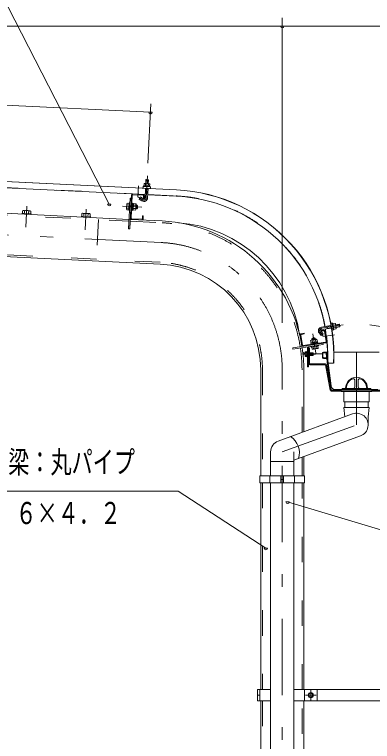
# Model space of a CAD drawing. Units: millimetres, scale not verified. Extents: x -35377 to 35393, y -16800 to 16800.
# Drawn here: x 19124 to 22498, y 6356 to 13201 of the extents above; entities that cross this region are included whole.
import ezdxf
from ezdxf.enums import TextEntityAlignment as Align

# ---------------------------------------------------------------- set-up
doc = ezdxf.new("R2010")
doc.units = ezdxf.units.MM
doc.header["$LTSCALE"] = 60
doc.linetypes.add('USER2', pattern=[10, 4, -6])
doc.linetypes.add('USER3', pattern=[24, 12, -5, 2, -5])
for name, color, linetype, lineweight in [('0-6_2-02BOLD', 7, 'Continuous', 18), ('0-7_2-12HIDDEN', 3, 'USER2', 18), ('0-8_2-22CENTER', 3, 'USER3', 18), ('0-9_2-42THIN', 4, 'Continuous', 18), ('0-A_2-52DIM', 3, 'Continuous', 18)]:
    doc.layers.add(name, color=color, linetype=linetype, lineweight=lineweight)
doc.styles.add('ＭＳ ゴシック', font='')
doc.styles.get('ＭＳ ゴシック').set_extended_font_data('MS Gothic')

msp = doc.modelspace()

# ---------------------------------------------------------------- linework, layer by layer
at = {"layer": '0-6_2-02BOLD'}
for p, q in [((20650.14, 11549.19), (12607.79, 11942.53)), ((12607.89, 11944.53), (20650.23, 11551.19)), ((17183.49, 11660.68), (20355.7, 11505.53)), ((20358.74, 11587.88), (20359.74, 11608.34)), ((20385.69, 11607.07), (20384.68, 11586.61)), ((20334.61, 11500.15), (20240.33, 11504.76)), ((20354.22, 11475.31), (20358.53, 11563.46)), ((20356.43, 11520.38), (20380.39, 11519.2)), ((20382.51, 11562.29), (20378.19, 11474.14)), ((20379.68, 11504.35), (20647.3, 11491.27)), ((20211.83, 11184.17), (20227.23, 11498.99)), ((20233.62, 11498.69), (20223.14, 11284.54)), ((20325.05, 11446.83), (20298.83, 11463.73)), ((20203.35, 11272.69), (17019.95, 11428.38)), ((20202.09, 11377.87), (20182.91, 11378.81)), ((20184.37, 11408.8), (20203.56, 11407.86)), ((20234.39, 11383.31), (20242.77, 11390.91)), ((20243.17, 11398.9), (20234.78, 11391.3)), ((20265.23, 11374.79), (20242.05, 11375.92)), ((20243.51, 11405.9), (20266.7, 11404.77)), ((19219.27, 11353.26), (19218.08, 11328.9)), ((19257.29, 11326.99), (19258.49, 11351.34)), ((19279.64, 11325.89), (19279.25, 11317.9)), ((19777.41, 11301.55), (19778.61, 11325.9)), ((19817.82, 11323.98), (19816.63, 11299.63)), ((19837.42, 11323.02), (19836.24, 11298.67)), ((19838.97, 11298.54), (19838.58, 11290.55)), ((20233.12, 11357.34), (20226.73, 11357.64)), ((20216.13, 11272.07), (20515.77, 11257.4)), ((20229.23, 11277.84), (20323.51, 11273.23)), ((22106.74, 10272.62), (22016.55, 10258.34)), ((22147.89, 10280.14), (22127.65, 10276.93)), ((22184.84, 10285), (22188.59, 10261.29)), ((21995.12, 10202.56), (22014.76, 10178.31)), ((22012.92, 10218.88), (22039.78, 10223.14)), ((22020.3, 10234.64), (22110.86, 10248.98)), ((22061.87, 10124.58), (22047.1, 10217.82)), ((22053.42, 10218.82), (22068.19, 10125.58)), ((22068.47, 10266.55), (22072.23, 10242.85)), ((22131.71, 10251.28), (22151.95, 10254.48)), ((21831.15, 10088.03), (21816.38, 10181.28)), ((21822.7, 10182.28), (21837.46, 10089.04)), ((21933.59, 10112.37), (21929.96, 10135.3)), ((21952.03, 10155.79), (21958.91, 10150.8)), ((21959.61, 10140), (21963.24, 10117.07)), ((21844.79, 10083.72), (22056.55, 10117.26)), ((21895.23, 9883.07), (21895.23, 10072.27)), ((21895.23, 10063.07), (21904.43, 10063.07)), ((21904.43, 10063.07), (21904.43, 9914.27)), ((21942.86, 10053.89), (21939.85, 10072.86)), ((21941.76, 10105.56), (21948.42, 10114.72)), ((21956.32, 10115.97), (21949.67, 10106.81)), ((21969.5, 10077.55), (21972.51, 10058.58)), ((22032.68, 10094.04), (22030.69, 10106.68)), ((21865.65, 10014.62), (21879.63, 10014.62)), ((21904.43, 10015.07), (21935.63, 10015.07)), ((21939.63, 10004.97), (22026.92, 10005.73)), ((22025.23, 10013.07), (22025.23, 9973.07)), ((22031.23, 9973.07), (22031.23, 10013.07)), ((22073.72, 10023.07), (22035.23, 10023.07)), ((22035.23, 10017.07), (22056.48, 10017.07)), ((22060.44, 10013.6), (22065.78, 9973.6)), ((22107.85, 9703.78), (22066.39, 10014.39)), ((22133.73, 10023.07), (22560.72, 10023.07)), ((21879.63, 9991.52), (21865.65, 9991.52)), ((22061.81, 9969.07), (22035.23, 9969.07)), ((22035.23, 9963.07), (22063.68, 9963.07)), ((22067.65, 9959.6), (22104.91, 9680.43)), ((21906.43, 9912.27), (22053.89, 9912.27)), ((22053.89, 9903.07), (21906.43, 9903.07)), ((22055.86, 9901.42), (22097.88, 9663.13)), ((22106.94, 9664.72), (22064.92, 9903.01)), ((22131.36, 9916.89), (22071.43, 9919.82)), ((21444.03, 8855.89), (21444.03, 9855.89)), ((21850.43, 9855.89), (21850.43, 9272.86)), ((22331.23, 9760.27), (22331.23, 9693.07)), ((22363.23, 9693.07), (22363.23, 9760.27)), ((22108.91, 9663.07), (22585.55, 9663.07)), ((22203.23, 9653.87), (22108.91, 9653.87)), ((22147.5, 9669.07), (22546.96, 9669.07)), ((22483.22, 9669.07), (22483.22, 9681.07)), ((22491.23, 9662.27), (22491.23, 9650.27)), ((22585.55, 9653.87), (22491.23, 9653.87)), ((22237.21, 9554.26), (22237.21, 9501.67)), ((22457.23, 9501.67), (22457.23, 9554.26)), ((22237.23, 9413.68), (22229.22, 9501.67)), ((22309.6, 9440.02), (21609.6, 9185.2)), ((21757.21, 9004.86), (22384.86, 9233.29)), ((21537.22, 9081.84), (21537.22, 8855.89)), ((21757.21, 8855.89), (21757.21, 9081.84)), ((21850.43, 9038.79), (21850.43, 8855.89)), ((21757.21, 8992.05), (21537.2, 8992.05)), ((21530.81, 8855.89), (21530.81, 8791.89)), ((21635.02, 8855.89), (21635.02, 8791.89)), ((21659.42, 8791.89), (21659.42, 8855.89)), ((21763.6, 8791.89), (21763.6, 8855.89)), ((21444.03, 6843.89), (21444.03, 8791.89)), ((21537.22, 8791.89), (21537.22, 2826.27)), ((21659.42, 8823.89), (21635.02, 8823.89)), ((21757.25, 2826.27), (21757.25, 8791.89)), ((21850.43, 8791.89), (21850.43, 6843.89)), ((21437.62, 6791.9), (21413.22, 6791.9)), ((21437.62, 6739.89), (21437.62, 6843.89)), ((21856.82, 6843.89), (21856.82, 6739.89)), ((21976.82, 6739.89), (21976.82, 6843.89)), ((21444.03, 3443.41), (21444.03, 6739.89)), ((21850.43, 6739.89), (21850.43, 2826.28))]:
    msp.add_line(p, q, dxfattribs=at)
for points in [[(20360.83, 11610.3), (20362.55, 11645.51), (20386.52, 11644.34), (20384.8, 11609.13)], [(20362.55, 11645.51), (20364.65, 11647.41), (20384.61, 11646.44), (20386.52, 11644.34)], [(13823.77, 11584.69), (13951.66, 11171.56), (20495.91, 10851.5)], [(20397.66, 11585.97), (20398.66, 11606.44), (20395.29, 11608.61), (20350.33, 11610.82), (20346.76, 11608.97), (20345.75, 11588.51)], [(20225.9, 11471.82), (20213.11, 11472.45), (20199.04, 11184.8), (20211.83, 11184.17)], [(20298.83, 11463.73), (20311.83, 11483.9), (20338.05, 11467.01)], [(20347.09, 11493.13), (20345.77, 11465.96), (20339.36, 11466.28), (20340.7, 11493.44)], [(20204.28, 11422.86), (20185.09, 11423.79), (20182.08, 11419.11), (20179.61, 11368.77), (20182.16, 11363.82), (20201.35, 11362.87)], [(20207.55, 11358.58), (20201.15, 11358.9), (20204.47, 11426.83), (20210.87, 11426.51)], [(20233.12, 11357.34), (20236.45, 11425.26), (20230.05, 11425.57)], [(20236.3, 11422.46), (20244.3, 11422.07), (20241.25, 11359.75), (20233.25, 11360.14)], [(20244.24, 11420.9), (20267.43, 11419.76), (20269.97, 11414.81), (20267.51, 11364.47), (20264.49, 11359.78), (20241.31, 11360.92)], [(20269.53, 11405.62), (20277.51, 11405.23), (20275.95, 11373.27), (20267.96, 11373.66)], [(20275.95, 11373.27), (20282.24, 11378.97), (20283.22, 11398.95), (20277.51, 11405.23)], [(19279.64, 11325.89), (19195.75, 11329.99), (19195.35, 11322)], [(19198.48, 11329.86), (19199.68, 11354.21), (19206.09, 11357.52), (19272.02, 11354.3), (19278.1, 11350.38), (19276.9, 11326.02)], [(19838.97, 11298.54), (19755.07, 11302.64), (19754.68, 11294.65)], [(19757.8, 11302.51), (19759, 11326.86), (19765.42, 11330.17), (19831.34, 11326.95), (19837.42, 11323.02)], [(20330.22, 11279.3), (20331.54, 11306.46), (20337.95, 11306.16), (20336.62, 11278.99)], [(22125.62, 10289.77), (22145.86, 10292.97), (22148.37, 10289.84), (22155.43, 10245.41), (22153.98, 10241.65), (22133.75, 10238.44)], [(22153.78, 10255.77), (22188.59, 10261.29), (22190.26, 10263.58), (22187.14, 10283.33), (22184.84, 10285), (22150.02, 10279.49)], [(21827.01, 10195.92), (21853.88, 10200.17), (21854.88, 10193.85), (21828.02, 10189.6)], [(22038.78, 10229.46), (22011.91, 10225.21), (22012.92, 10218.88)], [(22014.76, 10178.31), (22033.41, 10193.42), (22013.78, 10217.66)], [(21978.07, 10119.42), (21974.44, 10142.35), (21969.23, 10144.34), (21919.46, 10136.45), (21915.13, 10132.95), (21918.76, 10110.03)], [(21952.03, 10155.79), (21932.28, 10152.65), (21927.3, 10145.79)], [(21928.55, 10137.9), (21927.3, 10145.79), (21958.91, 10150.8), (21960.15, 10142.9)], [(22057.55, 10110.94), (21746.23, 10061.63), (21748.23, 10048.99), (22032.69, 10094.04)], [(21886.03, 10070.81), (21886.03, 9883.07), (21895.23, 9883.07)], [(21984.25, 10105.81), (21983.25, 10112.13), (21916.09, 10101.5), (21917.08, 10095.17)], [(21918.85, 10101.93), (21917.61, 10109.83), (21979.23, 10119.6), (21980.49, 10111.69)], [(21987.26, 10086.85), (21988.26, 10080.53), (21921.09, 10069.88), (21920.09, 10076.21)], [(21925.02, 10070.51), (21928.03, 10051.54), (21933.23, 10049.54), (21983.01, 10057.42), (21987.33, 10060.93), (21984.33, 10079.91)], [(21879.63, 10026.17), (21865.65, 10026.17), (21863.63, 10022.67), (21863.63, 9983.47), (21865.65, 9979.98), (21879.63, 9979.98)], [(21886.03, 9978.07), (21879.63, 9978.07), (21879.63, 10028.07), (21886.03, 10028.07)], [(21935.63, 10015.07), (21935.63, 9991.07), (21904.43, 9991.07)], [(21935.63, 9991.07), (21939.63, 9995.07), (21939.63, 10011.07), (21935.63, 10015.07)], [(22491.23, 9650.27), (22203.23, 9650.27), (22203.23, 9662.27)], [(22211.24, 9669.07), (22211.24, 9681.07), (22483.24, 9681.07), (22483.24, 9669.07)], [(22467.23, 9650.27), (22467.23, 9554.26), (22227.23, 9554.26), (22227.23, 9650.27)], [(22229.22, 9501.67), (22465.22, 9501.67), (22457.23, 9413.72), (22457.23, 9336.66)], [(21537.22, 6843.89), (21413.22, 6843.89), (21413.22, 6739.89), (21537.22, 6739.89)], [(21757.25, 6843.89), (23281.22, 6843.89), (23281.22, 6739.89), (21757.25, 6739.89)]]:
    msp.add_lwpolyline(points, dxfattribs=at)
for points in [[(20403.36, 11579.28), (20403.67, 11585.67), (20339.75, 11588.81), (20339.44, 11582.42)], [(22134.68, 10232.5), (22128.37, 10231.5), (22118.34, 10294.71), (22124.67, 10295.71)], [(21437.62, 8791.89), (21437.62, 8855.89), (21856.81, 8855.89), (21856.81, 8791.89)], [(21896.33, 6780.35), (21916.32, 6768.8), (21936.33, 6780.35), (21936.33, 6803.43), (21916.32, 6814.99), (21896.33, 6803.43)]]:
    msp.add_lwpolyline(points, close=True, dxfattribs=at)
for radius in [25, 19.6]:
    msp.add_circle((21916.32, 6791.9), radius, dxfattribs=at)
for centre, radius, start, end in [((20343.04, 11574.23), 8, 87.19978, 267.19978), ((20352.79, 11599.19), 11.5, 52.81572, 112.81572), ((20370.7, 11566.78), 42.99, 69.61201, 104.78793), ((20391.71, 11597.28), 11.5, 61.58423, 121.58423), ((20398.98, 11571.49), 8, 267.20061, 87.20059), ((20240.02, 11498.37), 12.8, 87.19728, 177.19728), ((20240.02, 11498.37), 6.4, 87.19728, 177.19728), ((20334.3, 11493.76), 12.8, 357.20143, 87.2012), ((20574.02, 9993.06), 1558, 357.19991, 87.20001), ((20574.02, 9993.06), 1560, 357.19991, 87.2), ((20343.74, 11475.83), 34.5, 237.19998, 357.19998), ((20334.3, 11493.76), 6.4, 357.2092, 87.2012), ((20343.74, 11475.83), 10.5, 237.19998, 357.19998), ((20574.02, 9993.06), 1500, 10.38887, 87.20001), ((20191.24, 11370.89), 11.51, 136.47221, 177.19904), ((20222.63, 11391.9), 41.84, 156.17363, 198.22444), ((20193.43, 11415.87), 11.51, 177.19904, 217.92586), ((20226.95, 11391.68), 41.84, 336.17365, 18.22444), ((20256.16, 11367.71), 11.51, 357.19905, 37.92586), ((20258.35, 11412.7), 11.51, 316.47221, 357.19904), ((19208.91, 11342.23), 15.13, 46.76883, 87.19998), ((19236.37, 11300.86), 55.12, 66.33568, 108.06429), ((19267.73, 11339.35), 15.14, 87.19998, 127.6283), ((19768.24, 11314.87), 15.13, 46.76883, 87.19998), ((19795.7, 11273.5), 55.12, 66.33568, 108.06429), ((19827.05, 11311.99), 15.14, 87.19998, 127.6283), ((20229.54, 11284.22), 12.8, 177.19728, 267.18843), ((20229.54, 11284.22), 6.4, 177.19728, 267.18843), ((20323.83, 11279.61), 12.8, 267.19951, 357.20206), ((20323.83, 11279.61), 6.4, 267.19951, 357.20918), ((20447.23, 9855.89), 1403.2, 8.99988, 87.19992), ((20574.02, 9993.06), 1252, 8.8508, 85.64871), ((20447.23, 9855.89), 996.8, 0, 87.19992), ((22112.37, 10289.72), 6.69, 8.99693, 188.99693), ((22137.5, 10285.07), 11.5, 334.61195, 34.61194), ((22109.44, 10260.9), 42.99, 351.41122, 26.58713), ((22021.94, 10224.26), 34.5, 98.99751, 218.99992), ((22021.94, 10224.26), 10.5, 98.99451, 218.99451), ((22040.78, 10216.82), 12.8, 9.0014, 99.00119), ((22040.78, 10216.82), 6.4, 9.00261, 98.99463), ((20574.02, 9993.06), 1500, 357.19992, 9.47205), ((22121.57, 10234.48), 6.26, 188.99661, 8.99661), ((22143.59, 10246.58), 11.5, 343.38046, 43.38045), ((21829.02, 10183.28), 12.8, 99.00055, 189.0031), ((21829.02, 10183.28), 6.4, 98.99463, 189.0043), ((21923.9, 10125.52), 11.51, 58.27299, 98.9998), ((21950.9, 10099.07), 41.84, 77.97704, 120.02785), ((21968.39, 10132.56), 11.51, 98.9998, 139.72662), ((21843.79, 10090.03), 12.8, 189.01418, 279.00533), ((21843.79, 10090.03), 6.4, 189.01538, 279.00653), ((22055.55, 10123.58), 6.4, 279.00655, 9.00653), ((22055.55, 10123.58), 12.8, 279.00534, 9.00533), ((20447.23, 9855.89), 1403.2, 0, 8.47734), ((21884.08, 10064.49), 60, 223.27379, 250.07101), ((21872.9, 10020.39), 9.27, 180, 218.5314), ((21897.67, 10003.07), 34.04, 160.16864, 199.82909), ((21934.08, 10061.32), 11.51, 278.9998, 319.72662), ((21951.57, 10094.8), 41.84, 257.97704, 300.02785), ((21978.56, 10068.37), 11.51, 238.27298, 278.9998), ((22035.23, 10013.07), 10, 90, 180), ((22035.23, 10013.07), 4, 90, 180), ((22056.48, 10013.07), 10, 7.60199, 90), ((22056.48, 10013.07), 4, 7.60417, 90), ((21872.89, 9985.75), 9.26, 141.45374, 180), ((22035.23, 9973.07), 10, 180, 270), ((22035.23, 9973.07), 4, 180, 270), ((22061.81, 9973.07), 4, 270, 7.60158), ((22063.68, 9959.07), 4, 7.60417, 90), ((21906.43, 9914.27), 11.2, 180, 270), ((21906.43, 9914.27), 2, 180, 270), ((22053.89, 9901.07), 11.2, 10.00008, 90), ((22053.89, 9901.07), 2, 10.00023, 90), ((22347.23, 9681.07), 104, 0, 180), ((22347.23, 9681.07), 96, 109.47116, 180), ((22319.24, 9760.27), 12, 0, 109.47487), ((22375.23, 9760.27), 12, 70.5251, 180), ((22347.23, 9681.07), 96, 0, 70.52881), ((22108.91, 9665.07), 11.2, 189.99995, 270), ((22124.74, 9683.07), 20, 187.60312, 270), ((22108.91, 9665.07), 2, 190.00023, 270), ((22147.5, 9709.07), 40, 187.60284, 270), ((22319.24, 9693.07), 12, 270, 0), ((22375.23, 9693.07), 12, 180, 270), ((22347.23, 9336.66), 110, 289.99896, 110.0006), ((21647.23, 9081.84), 110, 110.00227, 180), ((21632.02, 9076.33), 177.08, 341.60916, 58.39586)]:
    msp.add_arc(centre, radius, start, end, dxfattribs=at)
at = {"layer": '0-7_2-12HIDDEN'}
for p, q in [((20355.8, 11507.52), (17183.59, 11662.67)), ((20379.78, 11506.35), (20647.39, 11493.26)), ((17019.13, 11411.61), (20202.53, 11255.91)), ((19915.67, 11269.94), (19897.45, 10897.59)), ((20215.3, 11255.28), (20514.95, 11240.63)), ((20496.74, 10868.27), (13946.37, 11188.64)), ((21460.83, 9855.89), (21460.83, 8855.89)), ((21833.62, 9266.74), (21833.62, 9855.89)), ((21833.62, 8855.89), (21833.62, 9032.67)), ((21460.83, 8791.89), (21460.83, 6843.89)), ((21833.62, 6843.89), (21833.62, 8791.89)), ((21460.83, 6739.89), (21460.83, 3443.89)), ((21833.62, 2826.28), (21833.62, 6739.89))]:
    msp.add_line(p, q, dxfattribs=at)
for centre, radius, start, end in [((20574.02, 9993.06), 1502, 10.38693, 87.2), ((20447.23, 9855.89), 1386.4, 8.99983, 87.19992), ((20447.23, 9855.89), 1013.6, 0, 87.19992), ((20574.02, 9993.06), 1502, 357.19991, 9.47142), ((20447.23, 9855.89), 1386.4, 0, 8.47098)]:
    msp.add_arc(centre, radius, start, end, dxfattribs=at)
at = {"layer": '0-8_2-22CENTER'}
for p, q in [((20376.33, 11681.52), (20366.2, 11474.73)), ((20291.69, 11588.75), (20286.48, 11482.48)), ((20292.05, 11482.37), (20331.55, 11456.92)), ((20505.85, 11054.46), (13813.84, 11381.75)), ((19241.01, 11395.87), (19231.43, 11200.09)), ((19790.76, 11172.74), (19800.34, 11368.51)), ((20322.67, 11386.99), (20140.89, 11395.9)), ((22222.9, 10278.88), (22018.42, 10246.48)), ((22676.03, 10246.48), (22471.55, 10278.88)), ((22004.45, 10210.11), (22034.03, 10173.58)), ((21964.38, 10013.97), (21935.9, 10193.72)), ((22034.73, 10168.07), (22139.82, 10184.71)), ((21843.63, 10003.07), (21959.63, 10003.07)), ((21647.23, -1848.11), (21647.23, 9855.89)), ((21866.31, 6791.9), (21966.33, 6791.9)), ((21916.32, 6741.89), (21916.32, 6841.88))]:
    msp.add_line(p, q, dxfattribs=at)
msp.add_lwpolyline([(21647.23, 9081.84), (22347.23, 9336.65), (22347.23, 10023.07)], dxfattribs=at)
for centre, radius, start, end in [((20343.74, 11475.83), 22.5, 237.19998, 357.19998), ((20447.23, 9855.89), 1200, 0, 87.19992), ((22021.94, 10224.26), 22.5, 99.0022, 219.0022)]:
    msp.add_arc(centre, radius, start, end, dxfattribs=at)
at = {"layer": '0-9_2-42THIN'}
for p, q in [((20362.83, 11610.21), (20364.65, 11647.41)), ((20384.62, 11646.44), (20382.8, 11609.22)), ((20356.06, 11512.91), (20358.43, 11520.27)), ((20358.43, 11520.27), (20360.54, 11563.36)), ((20268.16, 11377.66), (20280.14, 11377.07)), ((20281.32, 11401.04), (20269.32, 11401.63)), ((22187.13, 10283.33), (22150.33, 10277.5)), ((22153.47, 10257.75), (22190.26, 10263.58)), ((21930.62, 10150.37), (21932.5, 10138.53)), ((21956.2, 10142.27), (21954.33, 10154.12)), ((21938.83, 10011.87), (21904.43, 10011.87)), ((21904.43, 9994.27), (21938.83, 9994.27))]:
    msp.add_line(p, q, dxfattribs=at)
for points in [[(20380.5, 11562.38), (20378.4, 11519.3), (20380.03, 11511.74)], [(22107.1, 10270.66), (22068.79, 10264.59), (22061.09, 10265.39)], [(22064.86, 10241.68), (22071.91, 10244.83), (22110.54, 10250.95)]]:
    msp.add_lwpolyline(points, dxfattribs=at)
at = {"layer": '0-A_2-52DIM'}
for p, q in [((21647.23, 10298.29), (21647.23, 13171.94)), ((12447.22, 13091.94), (32247.23, 13091.94)), ((21663.23, 13091.94), (21631.23, 13091.94)), ((12495.09, 12667.7), (20405.63, 12280.81)), ((20409.54, 12360.71), (20382.19, 11801.37)), ((20421.63, 12280.81), (20389.63, 12280.81)), ((20033.31, 11415.37), (20001.31, 11415.37)), ((21713.28, 8612.72), (21681.28, 8612.72)), ((21508.47, 8177.56), (21476.47, 8177.56))]:
    msp.add_line(p, q, dxfattribs=at)
for points in [[(20017.31, 11415.37), (18427.24, 14511.89), (15467.24, 14511.89)], [(21492.47, 8177.56), (20667.22, 8711.89), (18187.22, 8711.89)], [(27227.25, 7911.88), (24027.25, 7911.88), (21697.28, 8612.72)]]:
    msp.add_lwpolyline(points, dxfattribs=at)
for centre in [(21647.23, 13091.94), (20405.63, 12280.81), (20017.31, 11415.37), (21697.28, 8612.72), (21492.47, 8177.56)]:
    msp.add_arc(centre, 16, 180, 0, dxfattribs=at)

# ---------------------------------------------------------------- texts
at = {"layer": '0-A_2-52DIM', "color": 7, "style": 'ＭＳ ゴシック', "width": 0.7}
for s, p in [('柱・梁：丸パイプ', (18667.22, 8820.32)), ('φ１０１．６×４．２', (18187.22, 8340.31))]:
    msp.add_text(s, height=208.4, dxfattribs=at).set_placement(p, align=Align.BOTTOM_LEFT)

doc.saveas('drawing.dxf')
